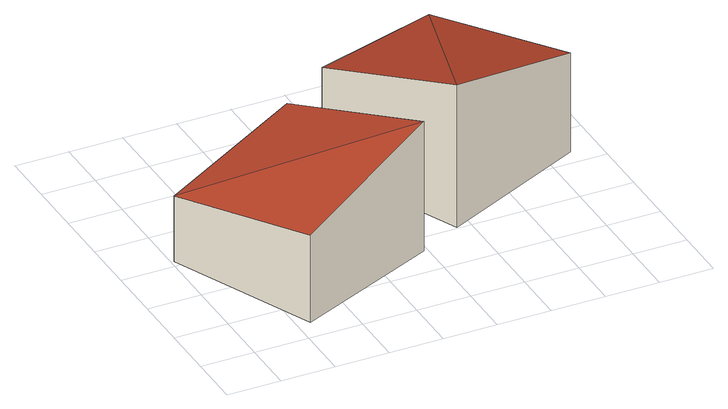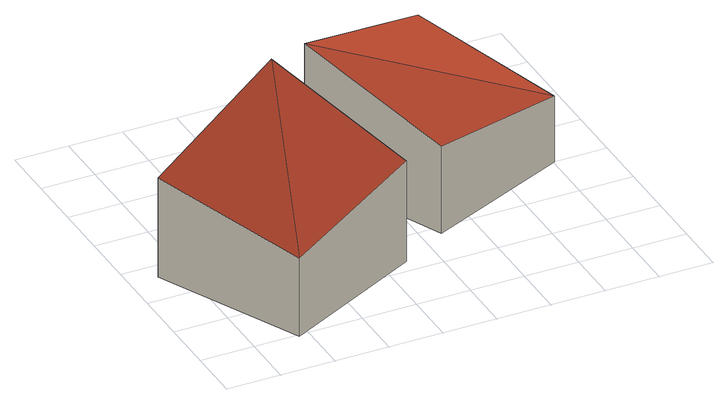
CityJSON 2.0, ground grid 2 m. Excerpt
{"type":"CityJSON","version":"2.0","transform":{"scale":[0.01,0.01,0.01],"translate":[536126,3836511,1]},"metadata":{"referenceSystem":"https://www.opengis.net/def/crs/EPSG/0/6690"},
"CityObjects":{
"building1":{"type":"Building","attributes":{"class":"3003","measuredHeight":5.1,"BuildingDetailAttribute.specifiedBuildingCoverageRate":0.6,"BuildingDetailAttribute.surveyYear":2021,"BuildingTsunamiRiskAttribute.description":"1","BuildingTsunamiRiskAttribute.rank":"2","BuildingTsunamiRiskAttribute.depth":0.56,"BuildingHighTideRiskAttribute.description":"1","BuildingHighTideRiskAttribute.rank":"2","BuildingHighTideRiskAttribute.depth":2.94,"BuildingIDAttribute.prefecture":"27","BuildingIDAttribute.city":"27104"},"geometry":[{"type":"Solid","lod":"2","boundaries":[[[[0,1,2,3]],[[4,5,6]],[[6,5,7]],[[5,2,1,7]],[[6,0,3,4]],[[4,3,2,5]],[[7,1,0,6]]]],"semantics":{"surfaces":[{"type":"GroundSurface"},{"type":"RoofSurface"},{"type":"WallSurface"}],"values":[[0,1,1,2,2,2,2]]}}]},
"building2":{"type":"Building","attributes":{"class":"3003","measuredHeight":5.6,"BuildingDetailAttribute.specifiedBuildingCoverageRate":0.6,"BuildingDetailAttribute.surveyYear":2021,"BuildingTsunamiRiskAttribute.description":"1","BuildingTsunamiRiskAttribute.rank":"2","BuildingTsunamiRiskAttribute.depth":0.89,"BuildingHighTideRiskAttribute.description":"1","BuildingHighTideRiskAttribute.rank":"3","BuildingHighTideRiskAttribute.depth":3.29,"BuildingIDAttribute.prefecture":"27","BuildingIDAttribute.city":"27104"},"geometry":[{"type":"Solid","lod":"2","boundaries":[[[[8,9,10,11]],[[12,13,14]],[[12,14,15]],[[14,8,11,15]],[[13,9,8,14]],[[15,11,10,12]],[[12,10,9,13]]]],"semantics":{"surfaces":[{"type":"GroundSurface"},{"type":"RoofSurface"},{"type":"WallSurface"}],"values":[[0,1,1,2,2,2,2]]}}]}
},
"vertices":[
[3,614,62],[537,850,62],[778,309,62],[243,73,62],[243,73,402],[778,309,569],[3,613,320],[537,850,403],
[1238,1207,52],[1495,665,52],[949,407,52],[711,940,52],[949,407,610],[1495,665,440],[1238,1207,358],[711,940,444]
]}
